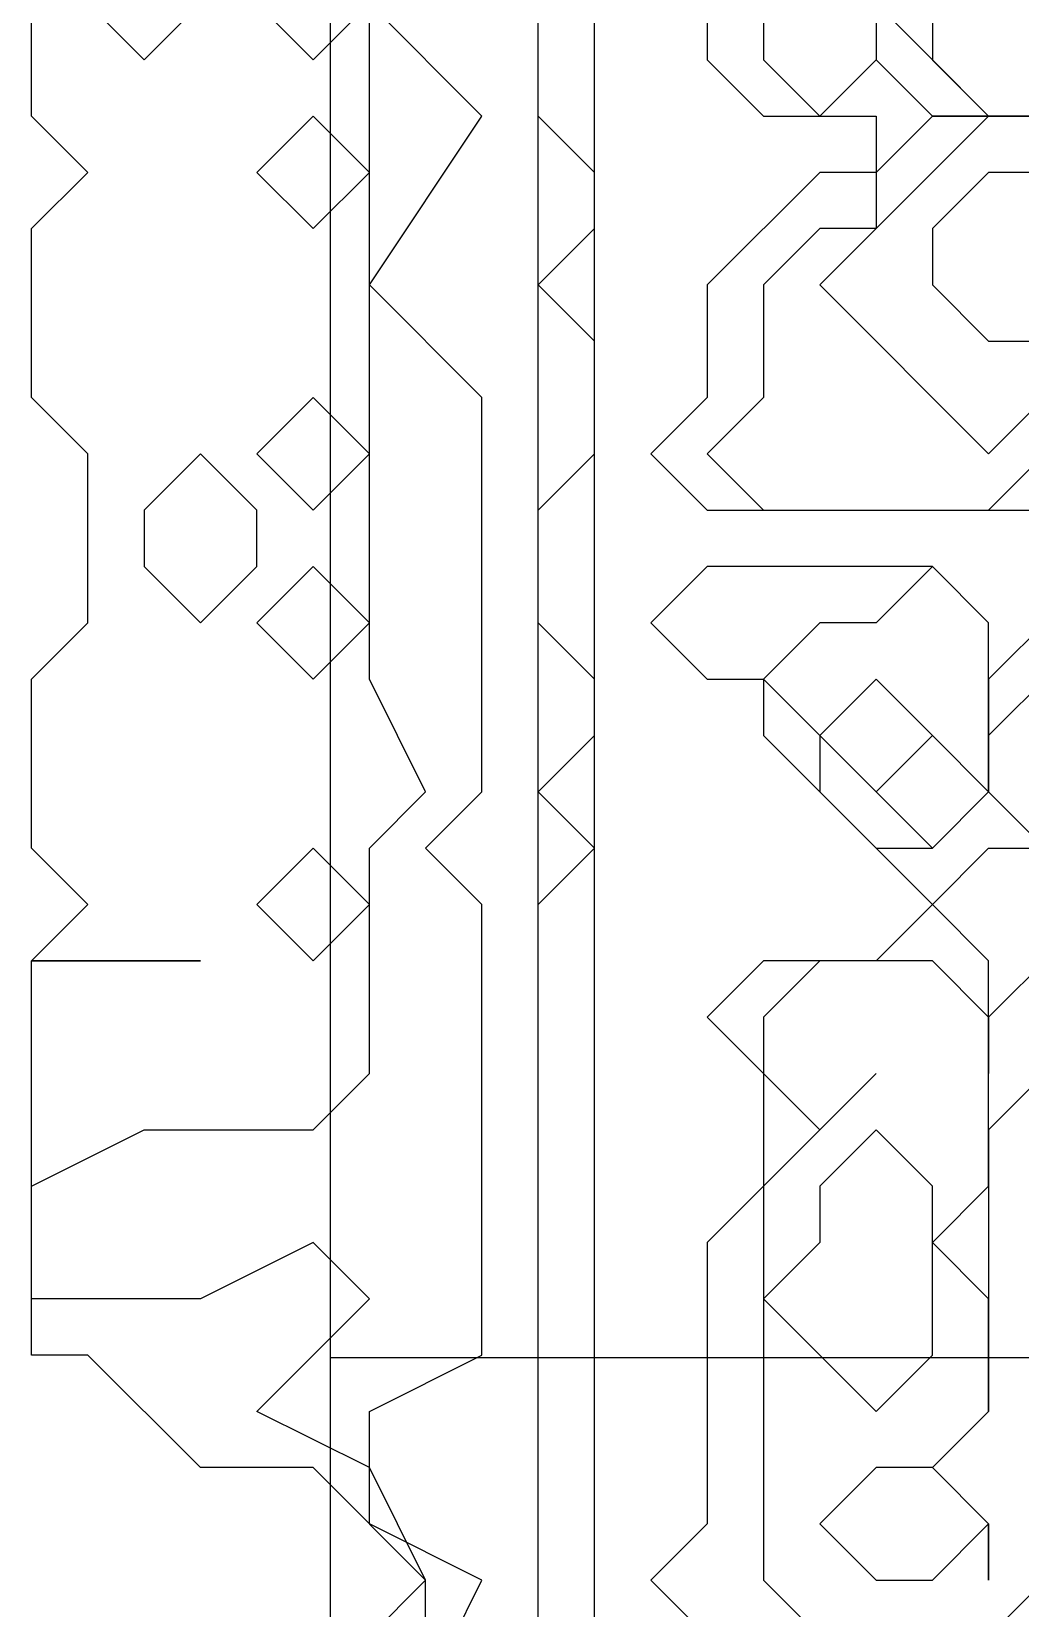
# Model space of a CAD drawing. Extents: x 46 to 224, y 52 to 151.
# Drawn here: x 46.84 to 57.29, y 97.35 to 114.02 of the extents above; entities that cross this region are included whole.
import ezdxf

# ---------------------------------------------------------------- set-up
doc = ezdxf.new("R2010")
doc.units = 0
doc.layers.add('OUTLINE', color=1, linetype='CONTINUOUS')

msp = doc.modelspace()

# ---------------------------------------------------------------- linework, layer by layer
for p, q in [((52.196, 56.5754), (52.196, 132.1707)), ((52.196, 66.0992), (52.196, 132.1707)), ((52.7913, 55.9802), (52.7913, 132.1707)), ((52.7913, 56.5754), (52.7913, 132.1707)), ((52.7913, 56.5754), (52.7913, 132.1707)), ((52.7913, 55.9802), (52.7913, 131.5754)), ((52.7913, 55.9802), (52.7913, 131.5754)), ((46.8389, 113.123), (46.8389, 128.004)), ((52.196, 66.0992), (52.196, 121.4564)), ((54.577, 117.8849), (54.577, 113.7183)), ((53.9818, 117.2897), (53.9818, 113.7183)), ((53.9818, 117.2897), (53.9818, 113.7183)), ((55.7675, 116.6945), (55.7675, 113.7183)), ((55.7675, 116.6945), (55.7675, 113.7183)), ((50.4103, 107.1707), (50.4103, 116.0992)), ((56.3627, 114.9088), (56.3627, 113.7183)), ((47.4341, 114.3135), (48.0294, 113.7183)), ((48.0294, 113.7183), (48.6246, 114.3135)), ((49.2198, 114.3135), (49.8151, 113.7183)), ((49.8151, 113.7183), (50.4103, 114.3135)), ((51.6008, 113.123), (50.4103, 114.3135)), ((51.6008, 113.123), (50.4103, 114.3135)), ((52.196, 113.123), (52.196, 114.3135)), ((55.7675, 114.3135), (56.9579, 113.123)), ((53.9818, 113.7183), (54.577, 113.123)), ((53.9818, 113.7183), (54.577, 113.123)), ((54.577, 113.7183), (55.1722, 113.123)), ((55.1722, 113.123), (55.7675, 113.7183)), ((55.7675, 113.7183), (56.3627, 113.123)), ((55.7675, 113.7183), (56.3627, 113.123)), ((55.7675, 113.7183), (56.3627, 113.123)), ((56.3627, 113.7183), (56.9579, 113.123)), ((47.4341, 112.5278), (46.8389, 113.123)), ((49.8151, 113.123), (49.2198, 112.5278)), ((50.4103, 112.5278), (49.8151, 113.123)), ((50.4103, 111.3373), (51.6008, 113.123)), ((50.4103, 111.3373), (51.6008, 113.123)), ((52.7913, 112.5278), (52.196, 113.123)), ((54.577, 113.123), (55.7675, 113.123)), ((54.577, 113.123), (55.7675, 113.123)), ((56.9579, 113.123), (55.1722, 111.3373)), ((56.9579, 113.123), (55.1722, 111.3373)), ((55.7675, 113.123), (55.7675, 112.5278)), ((55.7675, 113.123), (55.7675, 112.5278)), ((56.3627, 113.123), (55.7675, 112.5278)), ((56.3627, 113.123), (56.9579, 113.123)), ((56.9579, 113.123), (56.3627, 113.123)), ((56.3627, 113.123), (57.5532, 113.123)), ((56.3627, 113.123), (57.5532, 113.123)), ((56.9579, 113.123), (58.1484, 113.123)), ((57.5532, 113.123), (56.9579, 113.123)), ((56.9579, 113.123), (58.1484, 113.123)), ((57.5532, 113.123), (56.9579, 113.123)), ((46.8389, 111.9326), (47.4341, 112.5278)), ((49.2198, 112.5278), (49.8151, 111.9326)), ((49.8151, 111.9326), (50.4103, 112.5278)), ((52.7913, 111.9326), (52.7913, 112.5278)), ((55.1722, 112.5278), (53.9818, 111.3373)), ((55.1722, 112.5278), (53.9818, 111.3373)), ((55.7675, 112.5278), (55.1722, 112.5278)), ((55.7675, 112.5278), (55.1722, 112.5278)), ((55.7675, 112.5278), (55.7675, 111.9326)), ((56.9579, 112.5278), (56.3627, 111.9326)), ((57.5532, 112.5278), (56.9579, 112.5278)), ((46.8389, 110.1468), (46.8389, 111.9326)), ((52.196, 111.3373), (52.7913, 111.9326)), ((55.1722, 111.9326), (54.577, 111.3373)), ((55.7675, 111.9326), (55.1722, 111.9326)), ((56.3627, 111.9326), (56.3627, 111.3373)), ((51.6008, 110.1468), (50.4103, 111.3373)), ((51.6008, 110.1468), (50.4103, 111.3373)), ((52.7913, 110.7421), (52.196, 111.3373)), ((53.9818, 111.3373), (53.9818, 110.1468)), ((53.9818, 111.3373), (53.9818, 110.1468)), ((54.577, 111.3373), (54.577, 110.1468)), ((55.1722, 111.3373), (56.9579, 109.5516)), ((55.1722, 111.3373), (56.9579, 109.5516)), ((56.3627, 111.3373), (56.9579, 110.7421)), ((52.7913, 109.5516), (52.7913, 110.7421)), ((56.9579, 110.7421), (57.5532, 110.7421)), ((47.4341, 109.5516), (46.8389, 110.1468)), ((49.8151, 110.1468), (49.2198, 109.5516)), ((50.4103, 109.5516), (49.8151, 110.1468)), ((51.6008, 105.9802), (51.6008, 110.1468)), ((51.6008, 105.9802), (51.6008, 110.1468)), ((53.9818, 110.1468), (53.3865, 109.5516)), ((53.9818, 110.1468), (53.3865, 109.5516)), ((54.577, 110.1468), (53.9818, 109.5516)), ((56.9579, 109.5516), (57.5532, 110.1468)), ((56.9579, 109.5516), (57.5532, 110.1468)), ((47.4341, 107.7659), (47.4341, 109.5516)), ((48.6246, 109.5516), (48.0294, 108.9564)), ((49.2198, 108.9564), (48.6246, 109.5516)), ((49.2198, 109.5516), (49.8151, 108.9564)), ((49.8151, 108.9564), (50.4103, 109.5516)), ((52.196, 108.9564), (52.7913, 109.5516)), ((53.3865, 109.5516), (53.9818, 108.9564)), ((53.3865, 109.5516), (53.9818, 108.9564)), ((53.9818, 109.5516), (54.577, 108.9564)), ((56.9579, 108.9564), (57.5532, 109.5516)), ((48.0294, 108.9564), (48.0294, 108.3611)), ((49.2198, 108.3611), (49.2198, 108.9564)), ((52.196, 107.7659), (52.196, 108.9564)), ((53.9818, 108.9564), (61.7198, 108.9564)), ((53.9818, 108.9564), (61.7198, 108.9564)), ((54.577, 108.9564), (56.9579, 108.9564)), ((48.0294, 108.3611), (48.6246, 107.7659)), ((48.6246, 107.7659), (49.2198, 108.3611)), ((49.8151, 108.3611), (49.2198, 107.7659)), ((50.4103, 107.7659), (49.8151, 108.3611)), ((53.9818, 108.3611), (53.3865, 107.7659)), ((56.3627, 108.3611), (53.9818, 108.3611)), ((56.3627, 108.3611), (55.7675, 107.7659)), ((56.9579, 107.7659), (56.3627, 108.3611)), ((56.9579, 107.7659), (56.3627, 108.3611)), ((58.1484, 108.3611), (56.9579, 107.1707)), ((58.7437, 108.3611), (56.9579, 106.5754)), ((46.8389, 107.1707), (47.4341, 107.7659)), ((49.2198, 107.7659), (49.8151, 107.1707)), ((49.8151, 107.1707), (50.4103, 107.7659)), ((52.7913, 107.1707), (52.196, 107.7659)), ((53.3865, 107.7659), (53.9818, 107.1707)), ((55.1722, 107.7659), (54.577, 107.1707)), ((55.7675, 107.7659), (55.1722, 107.7659)), ((56.9579, 107.1707), (56.9579, 107.7659)), ((56.9579, 107.1707), (56.9579, 107.7659)), ((46.8389, 105.3849), (46.8389, 107.1707)), ((51.0056, 105.9802), (50.4103, 107.1707)), ((52.7913, 106.5754), (52.7913, 107.1707)), ((53.9818, 107.1707), (54.577, 107.1707)), ((54.577, 107.1707), (54.577, 106.5754)), ((54.577, 107.1707), (55.1722, 106.5754)), ((55.7675, 107.1707), (55.1722, 106.5754)), ((55.7675, 107.1707), (55.1722, 106.5754)), ((56.3627, 106.5754), (55.7675, 107.1707)), ((56.3627, 106.5754), (55.7675, 107.1707)), ((56.9579, 107.1707), (56.9579, 106.5754)), ((56.9579, 106.5754), (56.9579, 107.1707)), ((56.9579, 105.9802), (56.9579, 107.1707)), ((52.196, 105.9802), (52.7913, 106.5754)), ((54.577, 106.5754), (56.3627, 104.7897)), ((55.1722, 106.5754), (55.1722, 105.9802)), ((55.1722, 106.5754), (55.7675, 105.9802)), ((55.1722, 106.5754), (55.7675, 105.9802)), ((55.7675, 105.9802), (56.3627, 106.5754)), ((56.3627, 106.5754), (55.7675, 105.9802)), ((55.7675, 105.9802), (56.3627, 106.5754)), ((56.3627, 106.5754), (55.7675, 105.9802)), ((56.9579, 105.9802), (56.3627, 106.5754)), ((56.9579, 105.9802), (56.3627, 106.5754)), ((56.9579, 106.5754), (56.9579, 105.9802)), ((50.4103, 105.3849), (51.0056, 105.9802)), ((51.0056, 105.3849), (51.6008, 105.9802)), ((51.0056, 105.3849), (51.6008, 105.9802)), ((52.7913, 105.3849), (52.196, 105.9802)), ((55.1722, 105.9802), (55.7675, 105.3849)), ((55.7675, 105.9802), (56.3627, 105.3849)), ((55.7675, 105.9802), (56.3627, 105.3849)), ((56.3627, 105.3849), (56.9579, 105.9802)), ((56.3627, 105.3849), (56.9579, 105.9802)), ((56.3627, 105.3849), (56.9579, 105.9802)), ((56.9579, 105.9802), (57.5532, 105.3849)), ((47.4341, 104.7897), (46.8389, 105.3849)), ((49.8151, 105.3849), (49.2198, 104.7897)), ((50.4103, 104.7897), (49.8151, 105.3849)), ((50.4103, 103.004), (50.4103, 105.3849)), ((51.6008, 104.7897), (51.0056, 105.3849)), ((51.6008, 104.7897), (51.0056, 105.3849)), ((52.196, 104.7897), (52.7913, 105.3849)), ((55.7675, 105.3849), (56.3627, 105.3849)), ((56.3627, 104.7897), (56.9579, 105.3849)), ((56.9579, 105.3849), (61.7198, 105.3849)), ((46.8389, 104.1945), (47.4341, 104.7897)), ((49.2198, 104.7897), (49.8151, 104.1945)), ((49.8151, 104.1945), (50.4103, 104.7897)), ((51.6008, 100.0278), (51.6008, 104.7897)), ((51.6008, 100.0278), (51.6008, 104.7897)), ((52.196, 89.9088), (52.196, 104.7897)), ((56.3627, 104.7897), (55.7675, 104.1945)), ((56.3627, 104.7897), (55.7675, 104.1945)), ((56.9579, 104.1945), (56.3627, 104.7897)), ((56.9579, 104.1945), (56.3627, 104.7897)), ((58.1484, 104.7897), (56.9579, 103.5992)), ((58.1484, 104.7897), (56.9579, 103.5992)), ((46.8389, 104.1945), (48.6246, 104.1945)), ((47.4341, 104.1945), (46.8389, 104.1945)), ((46.8389, 100.0278), (46.8389, 104.1945)), ((48.6246, 104.1945), (47.4341, 104.1945)), ((54.577, 104.1945), (53.9818, 103.5992)), ((54.577, 104.1945), (53.9818, 103.5992)), ((55.7675, 104.1945), (54.577, 104.1945)), ((55.7675, 104.1945), (54.577, 104.1945)), ((55.1722, 104.1945), (54.577, 103.5992)), ((56.3627, 104.1945), (55.1722, 104.1945)), ((56.9579, 103.5992), (56.3627, 104.1945)), ((56.9579, 103.004), (56.9579, 104.1945)), ((56.9579, 103.004), (56.9579, 104.1945)), ((53.9818, 103.5992), (54.577, 103.004)), ((53.9818, 103.5992), (54.577, 103.004)), ((54.577, 103.5992), (54.577, 103.004)), ((56.9579, 103.5992), (56.9579, 103.004)), ((56.9579, 103.5992), (56.9579, 103.004)), ((56.9579, 101.8135), (56.9579, 103.5992)), ((49.8151, 102.4088), (50.4103, 103.004)), ((54.577, 103.004), (54.577, 101.8135)), ((54.577, 103.004), (54.577, 101.8135)), ((54.577, 103.004), (55.1722, 102.4088)), ((55.7675, 103.004), (54.577, 101.8135)), ((55.1722, 102.4088), (55.7675, 103.004)), ((57.5532, 103.004), (56.9579, 102.4088)), ((46.8389, 101.8135), (48.0294, 102.4088)), ((48.0294, 102.4088), (49.8151, 102.4088)), ((55.7675, 102.4088), (55.1722, 101.8135)), ((55.7675, 102.4088), (55.1722, 101.8135)), ((56.3627, 101.8135), (55.7675, 102.4088)), ((56.3627, 101.8135), (55.7675, 102.4088)), ((56.9579, 102.4088), (56.9579, 99.4326)), ((46.8389, 100.623), (46.8389, 101.8135)), ((54.577, 101.8135), (53.9818, 101.2183)), ((54.577, 101.8135), (53.9818, 101.2183)), ((54.577, 101.8135), (54.577, 97.6468)), ((55.1722, 101.8135), (55.1722, 101.2183)), ((55.1722, 101.8135), (55.1722, 101.2183)), ((56.3627, 101.2183), (56.9579, 101.8135)), ((56.3627, 101.2183), (56.3627, 101.8135)), ((56.3627, 101.2183), (56.3627, 101.8135)), ((49.8151, 101.2183), (48.6246, 100.623)), ((50.4103, 100.623), (49.8151, 101.2183)), ((53.9818, 101.2183), (53.9818, 98.2421)), ((53.9818, 101.2183), (53.9818, 98.2421)), ((55.1722, 101.2183), (54.577, 100.623)), ((55.1722, 101.2183), (54.577, 100.623)), ((56.9579, 100.623), (56.3627, 101.2183)), ((56.3627, 100.0278), (56.3627, 101.2183)), ((56.3627, 100.0278), (56.3627, 101.2183)), ((48.6246, 100.623), (46.8389, 100.623)), ((49.2198, 99.4326), (50.4103, 100.623)), ((54.577, 100.623), (55.7675, 99.4326)), ((54.577, 100.623), (55.7675, 99.4326)), ((56.9579, 99.4326), (56.9579, 100.623)), ((47.4341, 100.0278), (46.8389, 100.0278)), ((48.6246, 98.8373), (47.4341, 100.0278)), ((50.4103, 99.4326), (51.6008, 100.0278)), ((50.4103, 99.4326), (51.6008, 100.0278)), ((55.7675, 99.4326), (56.3627, 100.0278)), ((55.7675, 99.4326), (56.3627, 100.0278)), ((50.4103, 98.8373), (49.2198, 99.4326)), ((50.4103, 98.2421), (50.4103, 99.4326)), ((50.4103, 98.2421), (50.4103, 99.4326)), ((56.9579, 99.4326), (56.3627, 98.8373)), ((56.3627, 98.8373), (56.9579, 99.4326)), ((49.8151, 98.8373), (48.6246, 98.8373)), ((51.0056, 97.6468), (49.8151, 98.8373)), ((51.0056, 97.6468), (50.4103, 98.8373)), ((55.7675, 98.8373), (55.1722, 98.2421)), ((55.7675, 98.8373), (55.1722, 98.2421)), ((56.3627, 98.8373), (55.7675, 98.8373)), ((56.3627, 98.8373), (55.7675, 98.8373)), ((56.3627, 98.8373), (56.9579, 98.2421)), ((56.9579, 98.2421), (56.3627, 98.8373)), ((56.9579, 98.2421), (56.3627, 98.8373)), ((56.9579, 98.2421), (56.3627, 98.8373)), ((51.6008, 97.6468), (50.4103, 98.2421)), ((51.6008, 97.6468), (50.4103, 98.2421)), ((53.9818, 98.2421), (53.3865, 97.6468)), ((53.9818, 98.2421), (53.3865, 97.6468)), ((55.1722, 98.2421), (55.7675, 97.6468)), ((55.1722, 98.2421), (55.7675, 97.6468)), ((56.3627, 97.6468), (56.9579, 98.2421)), ((56.3627, 97.6468), (56.9579, 98.2421)), ((56.9579, 98.2421), (56.9579, 97.6468)), ((56.9579, 97.6468), (56.9579, 98.2421)), ((50.4103, 97.0516), (51.0056, 97.6468)), ((51.0056, 96.4564), (51.6008, 97.6468)), ((51.0056, 96.4564), (51.6008, 97.6468)), ((51.0056, 95.8611), (51.0056, 97.6468)), ((53.3865, 97.6468), (53.9818, 97.0516)), ((53.3865, 97.6468), (53.9818, 97.0516)), ((54.577, 97.6468), (55.1722, 97.0516)), ((55.7675, 97.6468), (56.3627, 97.6468)), ((55.7675, 97.6468), (56.3627, 97.6468)), ((57.5532, 97.6468), (56.9579, 97.0516)), ((57.5532, 97.6468), (56.9579, 97.0516))]:
    msp.add_line(p, q)
at = {"layer": 'OUTLINE', "color": 1}
for p, q in [((50, 55), (50, 130)), ((50, 100), (220, 100))]:
    msp.add_line(p, q, dxfattribs=at)

doc.saveas('drawing.dxf')
